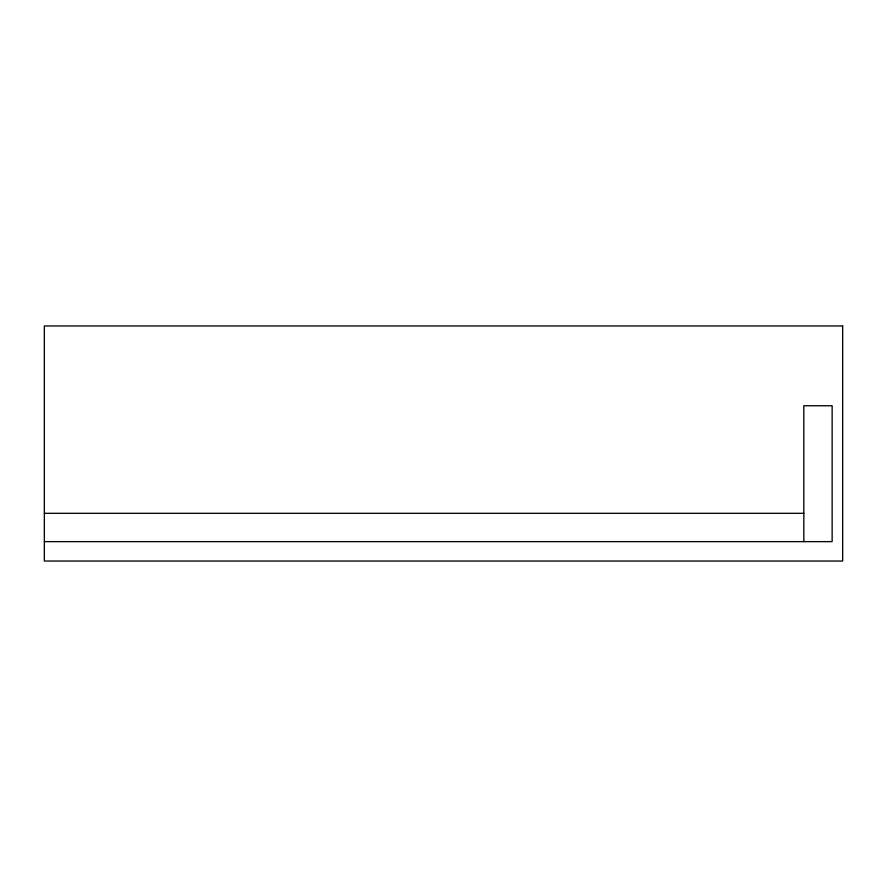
<?xml version="1.0" encoding="UTF-8"?>
<svg xmlns="http://www.w3.org/2000/svg" width="887" height="887" viewBox="0 0 887 887"><rect width="100%" height="100%" fill="white"/><g stroke="black" fill="none" stroke-linecap="round" stroke-linejoin="round"><path stroke-width="1.33" d="M44.35 513.318L803.822 513.318M44.35 541.635L832.139 541.635L832.139 405.747L803.822 405.747L803.822 541.635M842.65 325.961L44.35 325.961L44.35 561.039L842.65 561.039L842.65 325.961"/></g></svg>
